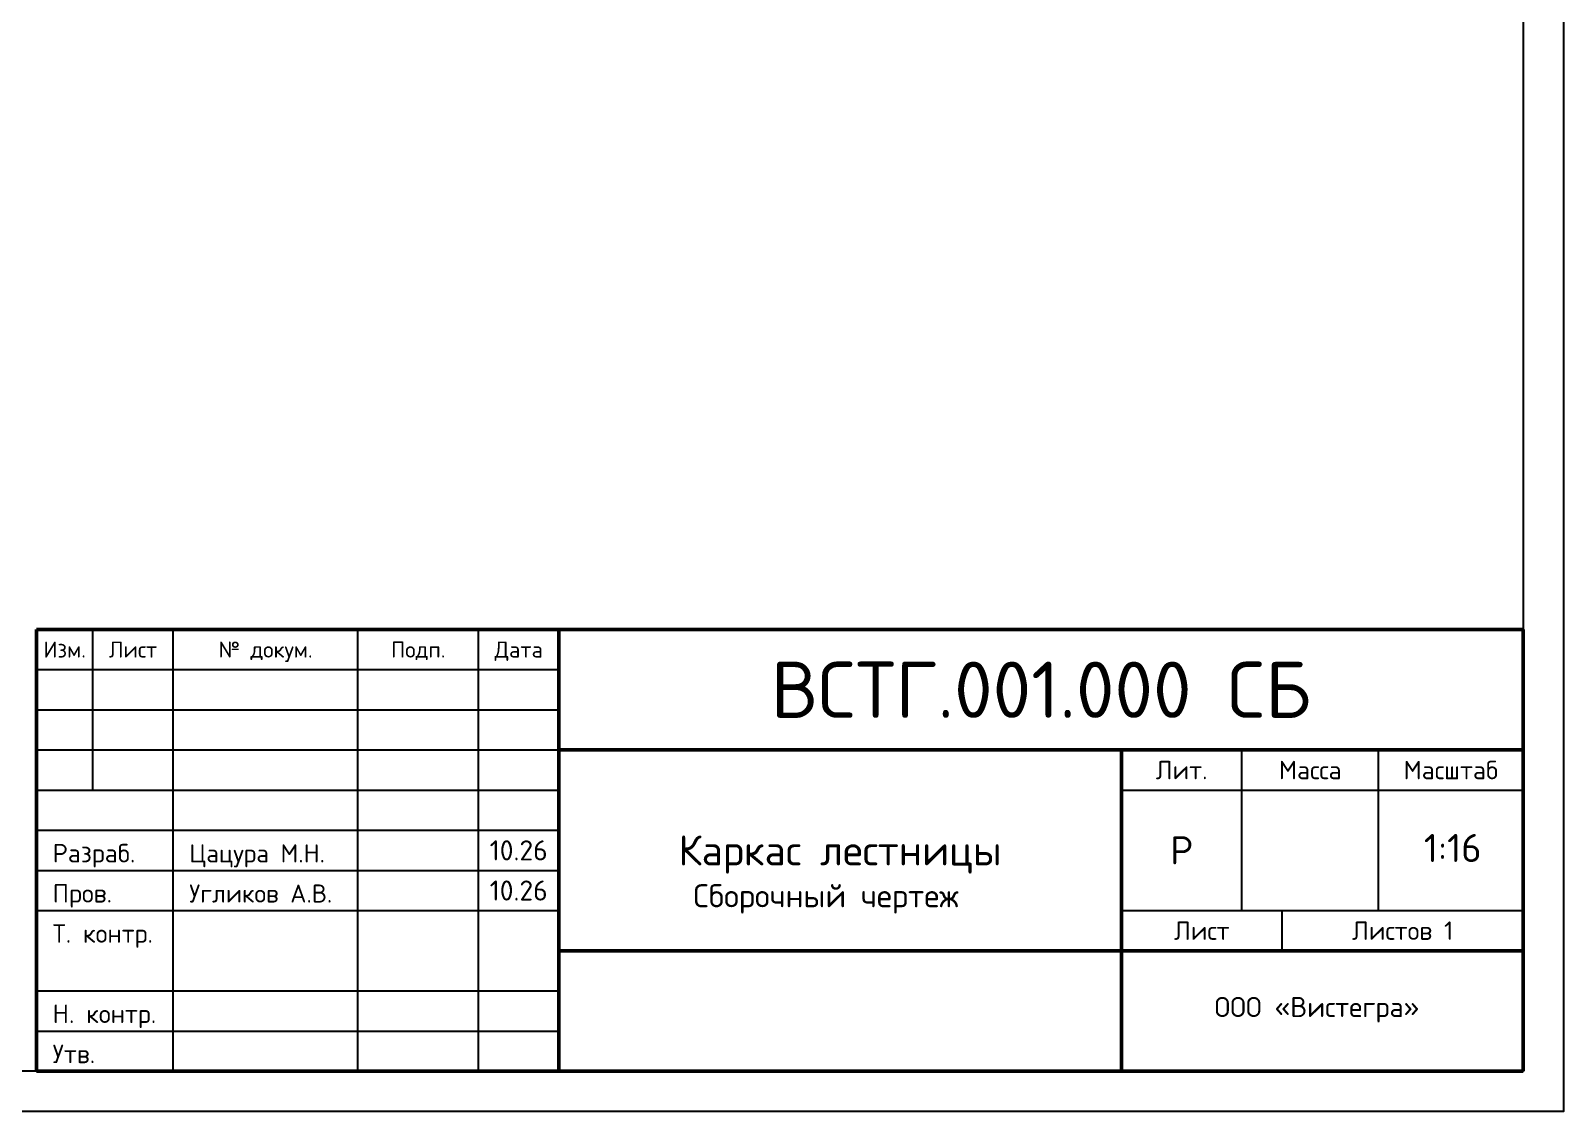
# Model space of a CAD drawing. Header units: millimetres. Extents: x 63961 to 279437, y 165795 to 374915.
# Drawn here: x 112680 to 115732, y 169168 to 171321 of the extents above; entities that cross this region are included whole.
import ezdxf
from ezdxf.enums import TextEntityAlignment as Align

# ---------------------------------------------------------------- set-up
doc = ezdxf.new("R2010")
doc.units = ezdxf.units.MM
doc.layers.add('Размеры', color=150, linetype='Continuous', lineweight=0)
doc.layers.add('Рамка', color=7, linetype='Continuous')
doc.styles.get("Standard").update_dxf_attribs({"font": 'isocpeur.ttf'})

msp = doc.modelspace()

# ---------------------------------------------------------------- linework, layer by layer
at = {"layer": 'Размеры'}
msp.add_line((115731.663, 169167.573), (115731.663, 169247.573), dxfattribs=at)
at = {"layer": 'Рамка', "lineweight": 50}
for p, q in [((112691.663, 170127.573), (115651.663, 170127.573)), ((112691.663, 169247.573), (112691.663, 170127.573)), ((113731.663, 169247.573), (113731.663, 170127.573)), ((115651.663, 169247.573), (115651.663, 170127.573)), ((113731.663, 169887.573), (115651.663, 169887.573)), ((114851.663, 169247.573), (114851.663, 169887.573)), ((113731.663, 169487.573), (115651.663, 169487.573)), ((112691.663, 169247.573), (115651.663, 169247.573))]:
    msp.add_line(p, q, dxfattribs=at)
at = {"layer": 'Рамка', "lineweight": 25}
for p, q in [((112803.663, 169807.573), (112803.663, 170127.573)), ((112963.663, 169247.573), (112963.663, 170127.573)), ((113331.663, 169247.573), (113331.663, 170127.573)), ((113571.663, 169247.573), (113571.663, 170127.573)), ((112691.663, 170047.573), (113731.663, 170047.573)), ((112691.663, 169967.573), (113731.663, 169967.573)), ((112691.663, 169887.573), (113731.663, 169887.573)), ((115091.663, 169567.573), (115091.663, 169887.573)), ((115363.663, 169567.573), (115363.663, 169887.573)), ((112691.663, 169807.573), (113731.663, 169807.573)), ((114851.663, 169807.573), (115651.663, 169807.573)), ((112691.663, 169727.573), (113731.663, 169727.573)), ((112691.663, 169647.573), (113731.663, 169647.573)), ((112691.663, 169567.573), (113731.663, 169567.573)), ((114851.663, 169567.573), (115651.663, 169567.573)), ((115171.663, 169487.573), (115171.663, 169567.573)), ((112691.663, 169407.573), (113731.663, 169407.573)), ((112691.663, 169327.573), (113731.663, 169327.573))]:
    msp.add_line(p, q, dxfattribs=at)
at = {"layer": 'Рамка'}
for points in [[(109011.663, 173919.573), (115731.663, 173919.573), (115731.663, 169167.573), (109011.663, 169167.573)], [(109331.663, 173839.573), (115651.663, 173839.573), (115651.663, 169247.573), (109331.663, 169247.573)]]:
    msp.add_lwpolyline(points, close=True, dxfattribs=at)

# ---------------------------------------------------------------- texts
for s, height, p in [('Изм.', 32, (112747.663, 170087.573)), ('Лист', 32, (112883.663, 170087.573)), ('№ докум.', 32, (113147.663, 170087.573)), ('Подп.', 32, (113451.663, 170087.573)), ('Дата', 32, (113651.663, 170087.573)), ('ВСТГ.001.000 СБ', 112, (114691.663, 170007.573)), ('Лит.', 36.8, (114971.663, 169847.573)), ('Масса', 36.8, (115227.663, 169847.573)), ('Масштаб', 36.8, (115507.663, 169847.573)), ('10.26', 40, (113651.663, 169687.573)), ('Каркас лестницы', 60, (114291.663, 169687.573)), ('Р', 56, (114971.663, 169687.573)), ('1:16', 56, (115511.409, 169692.26)), ('10.26', 40, (113651.663, 169607.573)), ('Лист', 36.8, (115011.663, 169527.573)), ('Листов 1', 36.8, (115411.663, 169527.573)), ('ООО «Вистегра»', 40, (115241.186, 169375.502))]:
    msp.add_text(s, height=height, dxfattribs=at).set_placement(p, align=Align.MIDDLE_CENTER)
for s, height, p in [('Разраб.', 36.8, (112723.663, 169663.573)), ('Цацура М.Н.', 36, (112995.663, 169663.573)), ('Пров.', 36.8, (112723.663, 169583.573)), ('Угликов А.В.', 36, (112995.663, 169583.573)), ('Т. контр.', 36.8, (112723.663, 169503.573)), ('Н. контр.', 36.8, (112723.663, 169343.573)), ('Утв.', 36.8, (112723.663, 169263.573))]:
    msp.add_text(s, height=height, dxfattribs=at).set_placement(p)
at = {"layer": 'Рамка', "insert": (113999.432, 169620.09), "char_height": 46, "width": 727.90068, "attachment_point": 1}
msp.add_mtext('Сборочный чертеж', dxfattribs=at)

doc.saveas('drawing.dxf')
